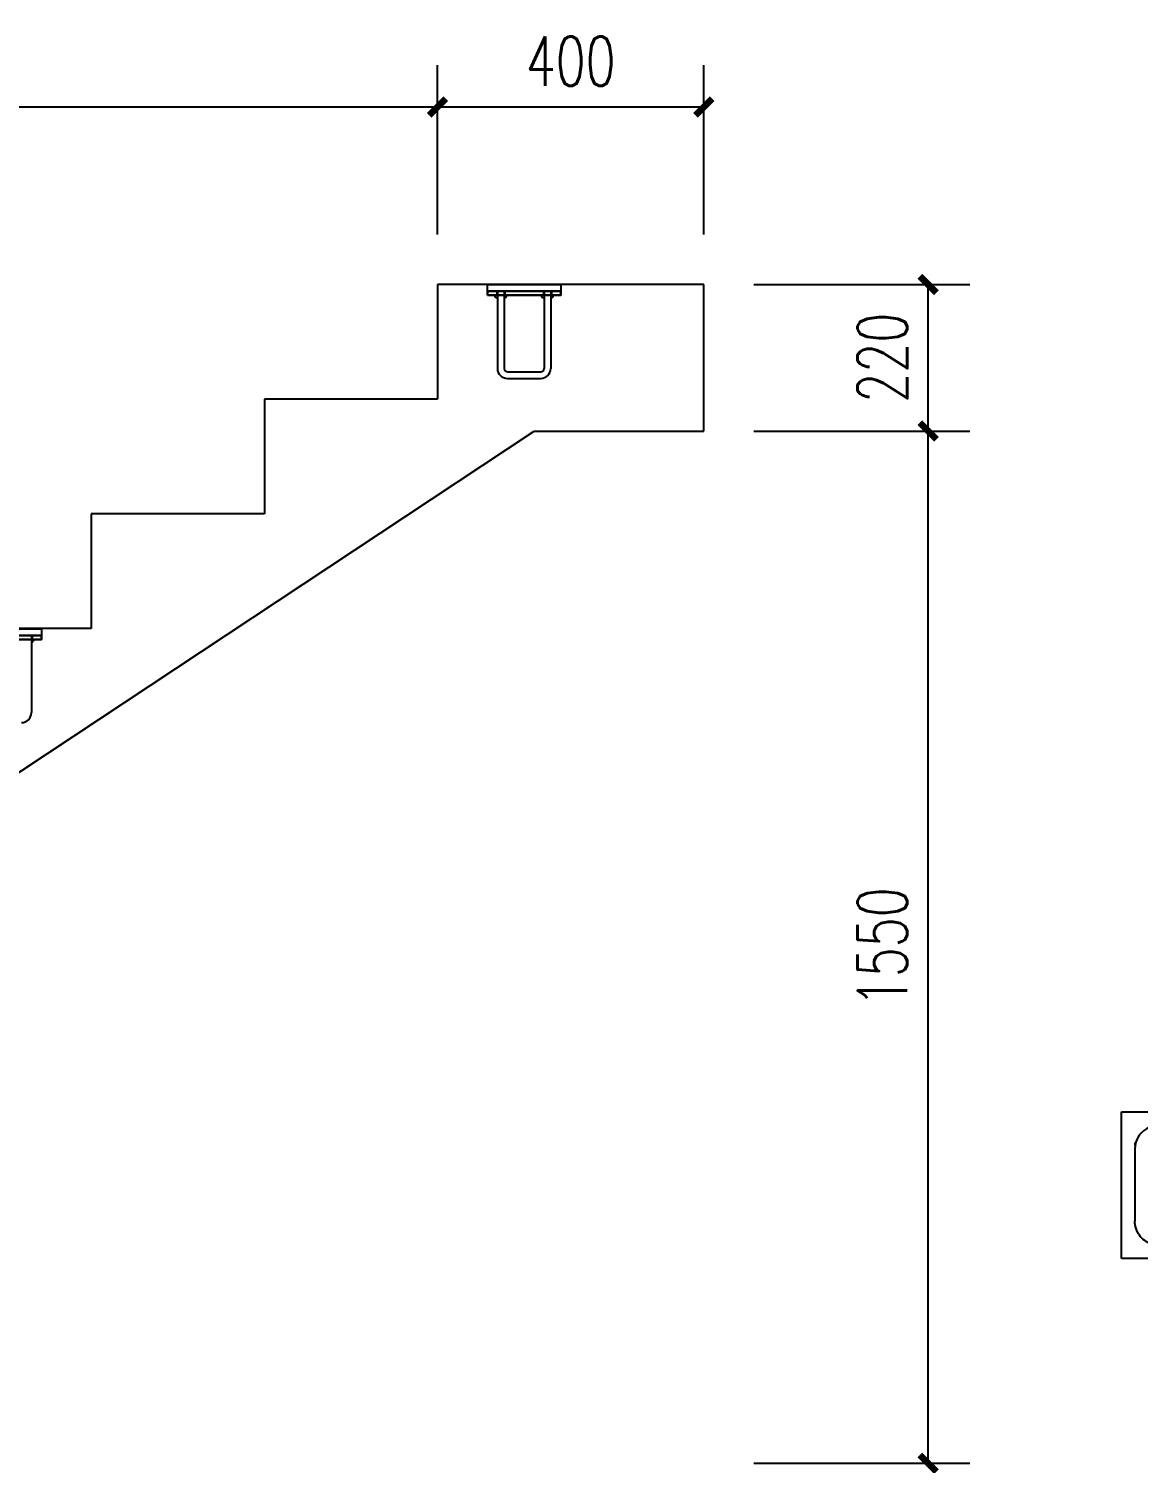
# Model space of a CAD drawing. Header units: millimetres. Extents: x 44261 to 69296, y 20351 to 31510.
# Drawn here: x 57302 to 58969, y 22270 to 24424 of the extents above; entities that cross this region are included whole.
import ezdxf

# ---------------------------------------------------------------- set-up
doc = ezdxf.new("R2010")
doc.units = ezdxf.units.MM
doc.header["$LTSCALE"] = 1000
doc.layers.get('0').update_dxf_attribs({"lineweight": 25})
doc.layers.add('Hatch_70%', color=252, linetype='Continuous')
doc.layers.add('PUB_DIM', color=3, linetype='Continuous')
for name, color, linetype, lineweight in [('PC-GJ(双线钢筋)', 7, 'Continuous', 25), ('PC-LT(楼梯)', 21, 'Continuous', 25), ('PC-MJ(预埋件)', 9, 'Continuous', 25)]:
    doc.layers.add(name, color=color, linetype=linetype, lineweight=lineweight)
doc.styles.add('_TCH_DIM_T3', font='SIMPLEX', dxfattribs={"width": 0.705882, "bigfont": 'GBCBIG'})
doc.dimstyles.new('_TCH_ARCH&&25', dxfattribs={"dimtxt": 74.375, "dimasz": 25, "dimexe": 62.5, "dimexo": 75, "dimgap": 31.5625, "dimtad": 1, "dimdec": 0, "dimzin": 0, "dimdsep": 46, "dimtxsty": '_TCH_DIM_T3', "dimblk": 'ARCHTICK', "dimcen": 0.09, "dimclrt": 7, "dimazin": 2, "dimtfac": 1, "dimtdec": 0, "dimtix": 1, "dimtmove": 2, "dimatfit": 3, "dimfxl": 0, "dimtolj": 1, "dimtzin": 0, "dimarcsym": 0})

# ---------------------------------------------------------------- blocks, each defined once
blk = doc.blocks.new('1#LT-C2')
at = {"layer": 'PC-LT(楼梯)'}
for p, q in [((60022.9, 5438.6), (60022.9, 5266.4)), ((60422.9, 5438.6), (60022.9, 5438.6)), ((60097.9, 5428.6), (60097.9, 5438.6)), ((60097.9, 5438.6), (60207.9, 5438.6)), ((60097.9, 5422.6), (60097.9, 5428.6)), ((60207.9, 5438.6), (60207.9, 5428.6)), ((60207.9, 5428.6), (60207.9, 5422.6)), ((60422.9, 5218.6), (60422.9, 5438.6)), ((60207.9, 5422.6), (60097.9, 5422.6)), ((59762.9, 5266.4), (59762.9, 5094.2)), ((60022.9, 5266.4), (59762.9, 5266.4)), ((57942.9, 3744.9), (60168, 5218.6)), ((60168, 5218.6), (60422.9, 5218.6)), ((59502.9, 5094.2), (59502.9, 4922)), ((59762.9, 5094.2), (59502.9, 5094.2)), ((59502.9, 4922), (59242.9, 4922)), ((59317.9, 4921.8), (59427.9, 4921.8)), ((59427.9, 4921.8), (59427.9, 4911.8)), ((59427.9, 4911.8), (59427.9, 4905.8)), ((59427.9, 4911.8), (59427.9, 4905.8)), ((59427.9, 4905.8), (59317.9, 4905.8)), ((59427.9, 4905.8), (59317.9, 4905.8))]:
    blk.add_line(p, q, dxfattribs=at)
at = {"layer": 'PC-MJ(预埋件)'}
for p, q in [((60097.9, 5428.6), (60207.9, 5428.6)), ((60097.9, 5422.6), (60097.9, 5428.6)), ((60111.9, 5428.6), (60111.9, 5422.6)), ((60112.9, 5428.6), (60112.9, 5312.6)), ((60122.9, 5428.6), (60122.9, 5312.6)), ((60123.9, 5428.6), (60123.9, 5422.6)), ((60181.9, 5428.6), (60181.9, 5422.6)), ((60182.9, 5428.6), (60182.9, 5312.6)), ((60192.9, 5428.6), (60192.9, 5312.6)), ((60193.9, 5428.6), (60193.9, 5422.6)), ((60207.9, 5428.6), (60207.9, 5422.6)), ((60207.9, 5422.6), (60097.9, 5422.6)), ((60127.9, 5307.6), (60177.9, 5307.6)), ((60127.9, 5297.6), (60177.9, 5297.6)), ((59317.9, 4911.8), (59427.9, 4911.8)), ((59317.9, 4911.8), (59427.9, 4911.8)), ((59412.9, 4911.8), (59412.9, 4795.8)), ((59413.9, 4911.8), (59413.9, 4905.8)), ((59427.9, 4911.8), (59427.9, 4905.8)), ((59427.9, 4911.8), (59427.9, 4905.8)), ((59427.9, 4905.8), (59317.9, 4905.8)), ((59427.9, 4905.8), (59317.9, 4905.8))]:
    blk.add_line(p, q, dxfattribs=at)
for points in [[(60097.9, 5422.6), (60207.9, 5422.6), (60207.9, 5428.6), (60097.9, 5428.6)], [(59317.9, 4905.8), (59427.9, 4905.8), (59427.9, 4911.8), (59317.9, 4911.8)]]:
    blk.add_lwpolyline(points, close=True, dxfattribs=at)
for centre, radius, start, end in [((60112.9, 5422.6), 4, 180, 270), ((60122.9, 5422.6), 4, 270, 0), ((60182.9, 5422.6), 4, 180, 270), ((60192.9, 5422.6), 4, 270, 0), ((60127.9, 5312.6), 15, 180, 270), ((60127.9, 5312.6), 5, 180, 270), ((60177.9, 5312.6), 5, 270, 0), ((60177.9, 5312.6), 15, 270, 0), ((59412.9, 4905.8), 4, 270, 0), ((59397.9, 4795.8), 15, 270, 0)]:
    blk.add_arc(centre, radius, start, end, dxfattribs=at)
blk = doc.blocks.new('1#LT-G')
at = {"layer": 'PC-GJ(双线钢筋)'}
blk.add_line((72480.8, 5557.2), (72480.8, 5449.2), dxfattribs=at)
for centre, radius, start, end in [((72516.8, 5557.2), 36, 45, 180), ((72485.8, 5564.2), 5, 132.4866, 202.0647), ((72485.8, 5444.2), 5, 164.346, 213.9629)]:
    blk.add_arc(centre, radius, start, end, dxfattribs=at)
blk.add_open_spline([(72516.8, 5413.2), (72513.1, 5413.2), (72509.3, 5413.8), (72502.1, 5416.2), (72498.7, 5417.9), (72492.6, 5422.3), (72489.9, 5425), (72485.5, 5431.1), (72483.8, 5434.5), (72481.4, 5441.7), (72480.8, 5445.5), (72480.8, 5449.2)], degree=3, knots=[3.141593, 3.141593, 3.141593, 3.141593, 3.455752, 3.455752, 3.769911, 3.769911, 4.08407, 4.08407, 4.39823, 4.39823, 4.712389, 4.712389, 4.712389, 4.712389], dxfattribs=at)
at = {"layer": 'PC-LT(楼梯)'}
for p, q in [((72460.8, 5613.2), (72860.8, 5613.2)), ((72460.8, 5393.2), (72460.8, 5613.2)), ((72746, 5393.2), (72460.8, 5393.2))]:
    blk.add_line(p, q, dxfattribs=at)
blk = doc.blocks.new('_ArchTick')
at = {"color": 0, "linetype": 'ByBlock', "const_width": 0.4}
blk.add_lwpolyline([(-0.5, -0.5), (0.5, 0.5)], dxfattribs=at)
blk = doc.blocks.new('*D81')
at = {"layer": 'Defpoints', "color": 0, "transparency": 16777216}
for p in [(58316.5, 24039.7), (58653.5, 24039.7), (58316.5, 23819.7)]:
    blk.add_point(p, dxfattribs=at)
at = {"layer": 'PUB_DIM', "color": 0, "lineweight": -2, "transparency": 16777216}
for p, q in [((58391.5, 24039.7), (58716, 24039.7)), ((58653.5, 23819.7), (58653.5, 24039.7)), ((58391.5, 23819.7), (58716, 23819.7))]:
    blk.add_line(p, q, dxfattribs=at)
at = {"layer": 'PUB_DIM', "color": 0, "lineweight": -2, "transparency": 16777216, "xscale": 25, "yscale": 25, "zscale": 25}
for p, rotation in [((58653.5, 24039.7), 90), ((58653.5, 23819.7), 270)]:
    blk.add_blockref('_ArchTick', p, dxfattribs=dict(at, rotation=rotation))
at = {"layer": 'PUB_DIM', "color": 7, "transparency": 16777216, "insert": (58584.8, 23929.7), "char_height": 74.38, "attachment_point": 5, "rotation": 90, "style": '_TCH_DIM_T3'}
blk.add_mtext('\\A1;220', dxfattribs=at)
blk = doc.blocks.new('*D82')
at = {"layer": 'Defpoints', "color": 0, "transparency": 16777216}
for p in [(58316.5, 23819.7), (58653.5, 23819.7), (58316.5, 22269.9)]:
    blk.add_point(p, dxfattribs=at)
at = {"layer": 'PUB_DIM', "color": 0, "lineweight": -2, "transparency": 16777216}
for p, q in [((58391.5, 23819.7), (58716, 23819.7)), ((58653.5, 22269.9), (58653.5, 23819.7)), ((58391.5, 22269.9), (58716, 22269.9))]:
    blk.add_line(p, q, dxfattribs=at)
at = {"layer": 'PUB_DIM', "color": 0, "lineweight": -2, "transparency": 16777216, "xscale": 25, "yscale": 25, "zscale": 25}
for p, rotation in [((58653.5, 23819.7), 90), ((58653.5, 22269.9), 270)]:
    blk.add_blockref('_ArchTick', p, dxfattribs=dict(at, rotation=rotation))
at = {"layer": 'PUB_DIM', "color": 7, "transparency": 16777216, "insert": (58584.8, 23044.8), "char_height": 74.38, "attachment_point": 5, "rotation": 90, "style": '_TCH_DIM_T3'}
blk.add_mtext('\\A1;1550', dxfattribs=at)
blk = doc.blocks.new('*D91')
at = {"layer": 'Defpoints', "color": 0, "transparency": 16777216}
for p in [(57916.5, 24306.3), (55836.5, 24039.9), (57916.5, 24039.9)]:
    blk.add_point(p, dxfattribs=at)
at = {"layer": 'PUB_DIM', "color": 0, "lineweight": -2, "transparency": 16777216}
for p, q in [((55836.5, 24114.9), (55836.5, 24368.8)), ((57916.5, 24114.9), (57916.5, 24368.8)), ((55836.5, 24306.3), (57916.5, 24306.3))]:
    blk.add_line(p, q, dxfattribs=at)
at = {"layer": 'PUB_DIM', "color": 0, "lineweight": -2, "transparency": 16777216, "xscale": 25, "yscale": 25, "zscale": 25, "rotation": 180}
blk.add_blockref('_ArchTick', (55836.5, 24306.3), dxfattribs=at)
at = {"layer": 'PUB_DIM', "color": 0, "lineweight": -2, "transparency": 16777216, "xscale": 25, "yscale": 25, "zscale": 25}
blk.add_blockref('_ArchTick', (57916.5, 24306.3), dxfattribs=at)
at = {"layer": 'PUB_DIM', "color": 7, "transparency": 16777216, "insert": (56876.5, 24375), "char_height": 74.375, "attachment_point": 5, "style": '_TCH_DIM_T3'}
blk.add_mtext('\\A1;260X8=2080', dxfattribs=at)
blk = doc.blocks.new('*D92')
at = {"layer": 'Defpoints', "color": 0, "transparency": 16777216}
for p in [(58316.5, 24306.3), (57916.5, 24039.9), (58316.5, 24039.9)]:
    blk.add_point(p, dxfattribs=at)
at = {"layer": 'PUB_DIM', "color": 0, "lineweight": -2, "transparency": 16777216}
for p, q in [((57916.5, 24114.9), (57916.5, 24368.8)), ((58316.5, 24114.9), (58316.5, 24368.8)), ((57916.5, 24306.3), (58316.5, 24306.3))]:
    blk.add_line(p, q, dxfattribs=at)
at = {"layer": 'PUB_DIM', "color": 0, "lineweight": -2, "transparency": 16777216, "xscale": 25, "yscale": 25, "zscale": 25, "rotation": 180}
blk.add_blockref('_ArchTick', (57916.5, 24306.3), dxfattribs=at)
at = {"layer": 'PUB_DIM', "color": 0, "lineweight": -2, "transparency": 16777216, "xscale": 25, "yscale": 25, "zscale": 25}
blk.add_blockref('_ArchTick', (58316.5, 24306.3), dxfattribs=at)
at = {"layer": 'PUB_DIM', "color": 7, "transparency": 16777216, "insert": (58116.5, 24375), "char_height": 74.38, "attachment_point": 5, "style": '_TCH_DIM_T3'}
blk.add_mtext('\\A1;400', dxfattribs=at)

msp = doc.modelspace()

# ---------------------------------------------------------------- block references
at = {"layer": 'Hatch_70%'}
for name, p in [('1#LT-G', (-13516.8, 17184.2)), ('1#LT-C2', (-2106.4, 18601.1))]:
    msp.add_blockref(name, p, dxfattribs=at)

# ---------------------------------------------------------------- dimensions: what is measured, and where the dimension line sits
at = {"layer": 'PUB_DIM'}
dim = msp.add_aligned_dim(p1=(55836.5, 24039.9), p2=(57916.5, 24039.9), distance=266.4, text='260X8=2080', dimstyle='_TCH_ARCH&&25', dxfattribs=at)
dim.commit()
dim.dimension.update_dxf_attribs({"geometry": '*D91', "text_midpoint": (56876.5, 24375)})
for p1, p2, distance, picture, middle in [((57916.5, 24039.9), (58316.5, 24039.9), 266.4, '*D92', (58116.5, 24375)), ((58316.5, 23819.7), (58316.5, 24039.7), -337.1, '*D81', (58584.8, 23929.7)), ((58316.5, 22269.9), (58316.5, 23819.7), -337.1, '*D82', (58584.8, 23044.8))]:
    dim = msp.add_aligned_dim(p1=p1, p2=p2, distance=distance, dimstyle='_TCH_ARCH&&25', dxfattribs=at)
    dim.commit()
    dim.dimension.update_dxf_attribs({"geometry": picture, "text_midpoint": middle})

doc.saveas('drawing.dxf')
